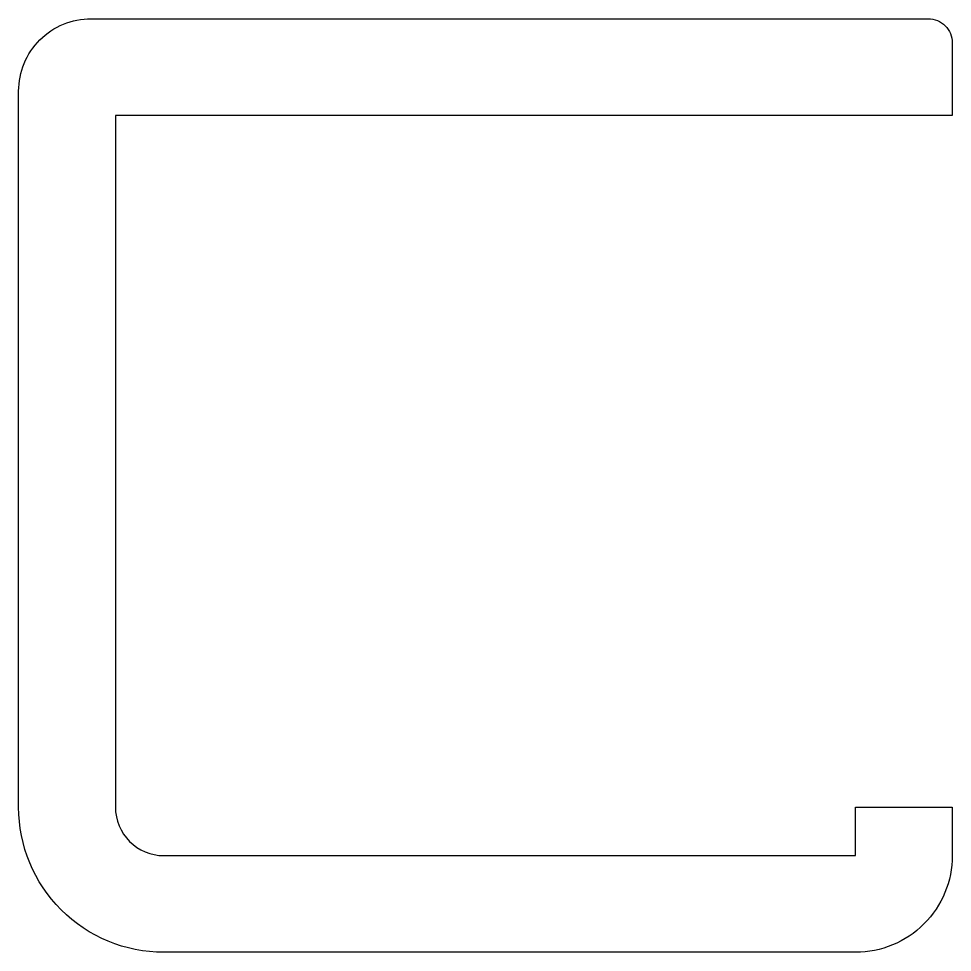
# Model space of a CAD drawing. Extents: x 1424.2 to 1443.5, y -12 to 7.3.
import ezdxf

# ---------------------------------------------------------------- set-up
doc = ezdxf.new("R2010")
doc.units = 0
doc.header["$LTSCALE"] = 15
doc.layers.get('0').update_dxf_attribs({"linetype": 'CONTINUOUS'})

msp = doc.modelspace()

# ---------------------------------------------------------------- linework, layer by layer
msp.add_lwpolyline([(1443.53, -9.965, -0.414214), (1441.53, -11.965), (1427.23, -11.965, -0.414214), (1424.23, -8.965), (1424.23, 5.835, -0.414214), (1425.73, 7.335), (1443.03, 7.335, -0.414214), (1443.53, 6.835), (1443.53, 5.335), (1426.23, 5.335), (1426.23, -8.965, 0.414214), (1427.23, -9.965), (1441.53, -9.965), (1441.53, -8.965), (1443.53, -8.965)], format="xyb", close=True)

doc.saveas('drawing.dxf')
